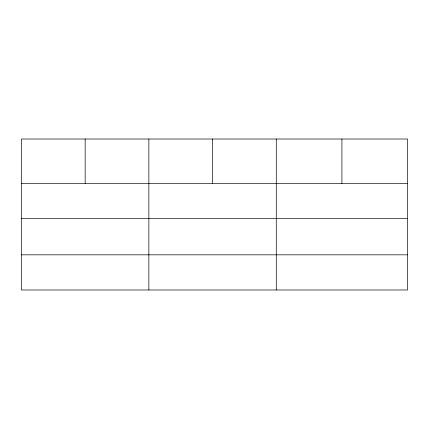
<?xml version="1.0" encoding="UTF-8"?>
<svg xmlns="http://www.w3.org/2000/svg" width="429" height="429" viewBox="0 0 429 429"><rect width="100%" height="100%" fill="white"/><g stroke="black" fill="none" stroke-linecap="round" stroke-linejoin="round"><path stroke-width="0.64" d="M407.55 218.602L407.55 139.012L21.45 139.012L21.45 289.988L407.55 289.988L407.55 218.602L21.45 218.602M21.45 183.446L407.55 183.446M21.45 254.826L407.55 254.826M341.913 139.012L341.913 183.446M276.276 139.012L276.276 289.988M212.569 139.012L212.569 183.446M148.863 139.012L148.863 289.988M85.157 139.012L85.157 183.446"/></g></svg>
